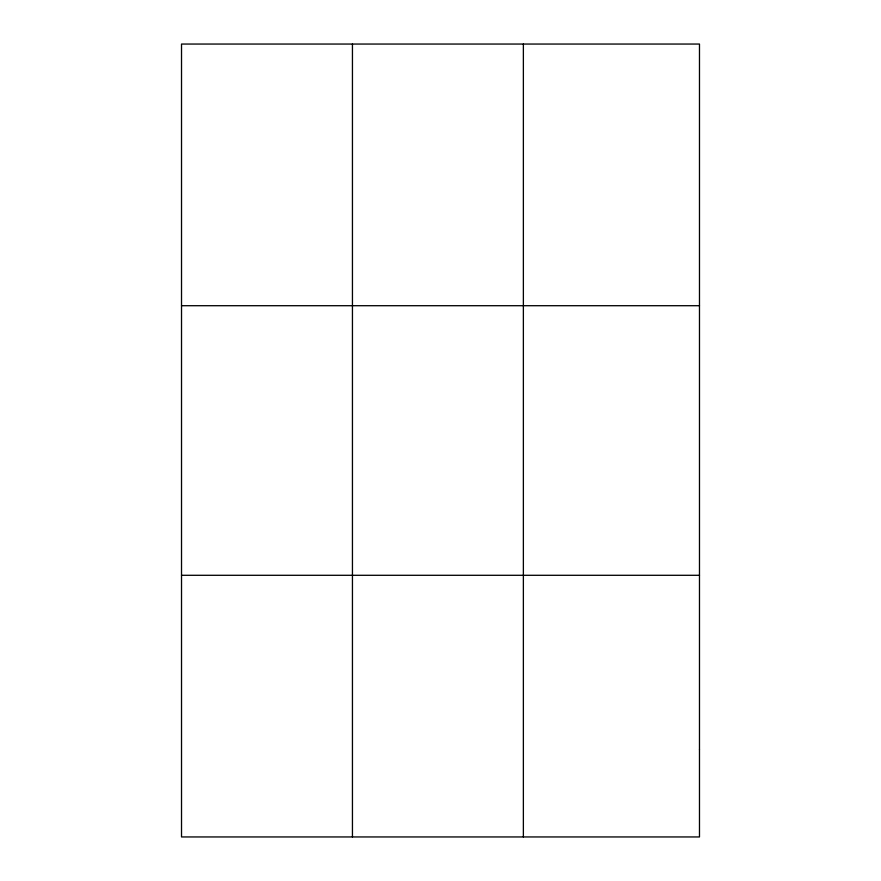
<?xml version="1.0" encoding="UTF-8"?>
<svg xmlns="http://www.w3.org/2000/svg" width="881" height="881" viewBox="0 0 881 881"><rect width="100%" height="100%" fill="white"/><g stroke="black" fill="none" stroke-linecap="round" stroke-linejoin="round"><path stroke-width="1.32" d="M352.444 44.05L352.444 836.95M523.369 44.05L523.369 836.95M181.519 305.707L699.481 305.707M181.519 575.293L699.481 575.293M699.481 749.731L699.481 836.95L181.519 836.95L181.519 44.05L699.481 44.05L699.481 749.731"/></g></svg>
